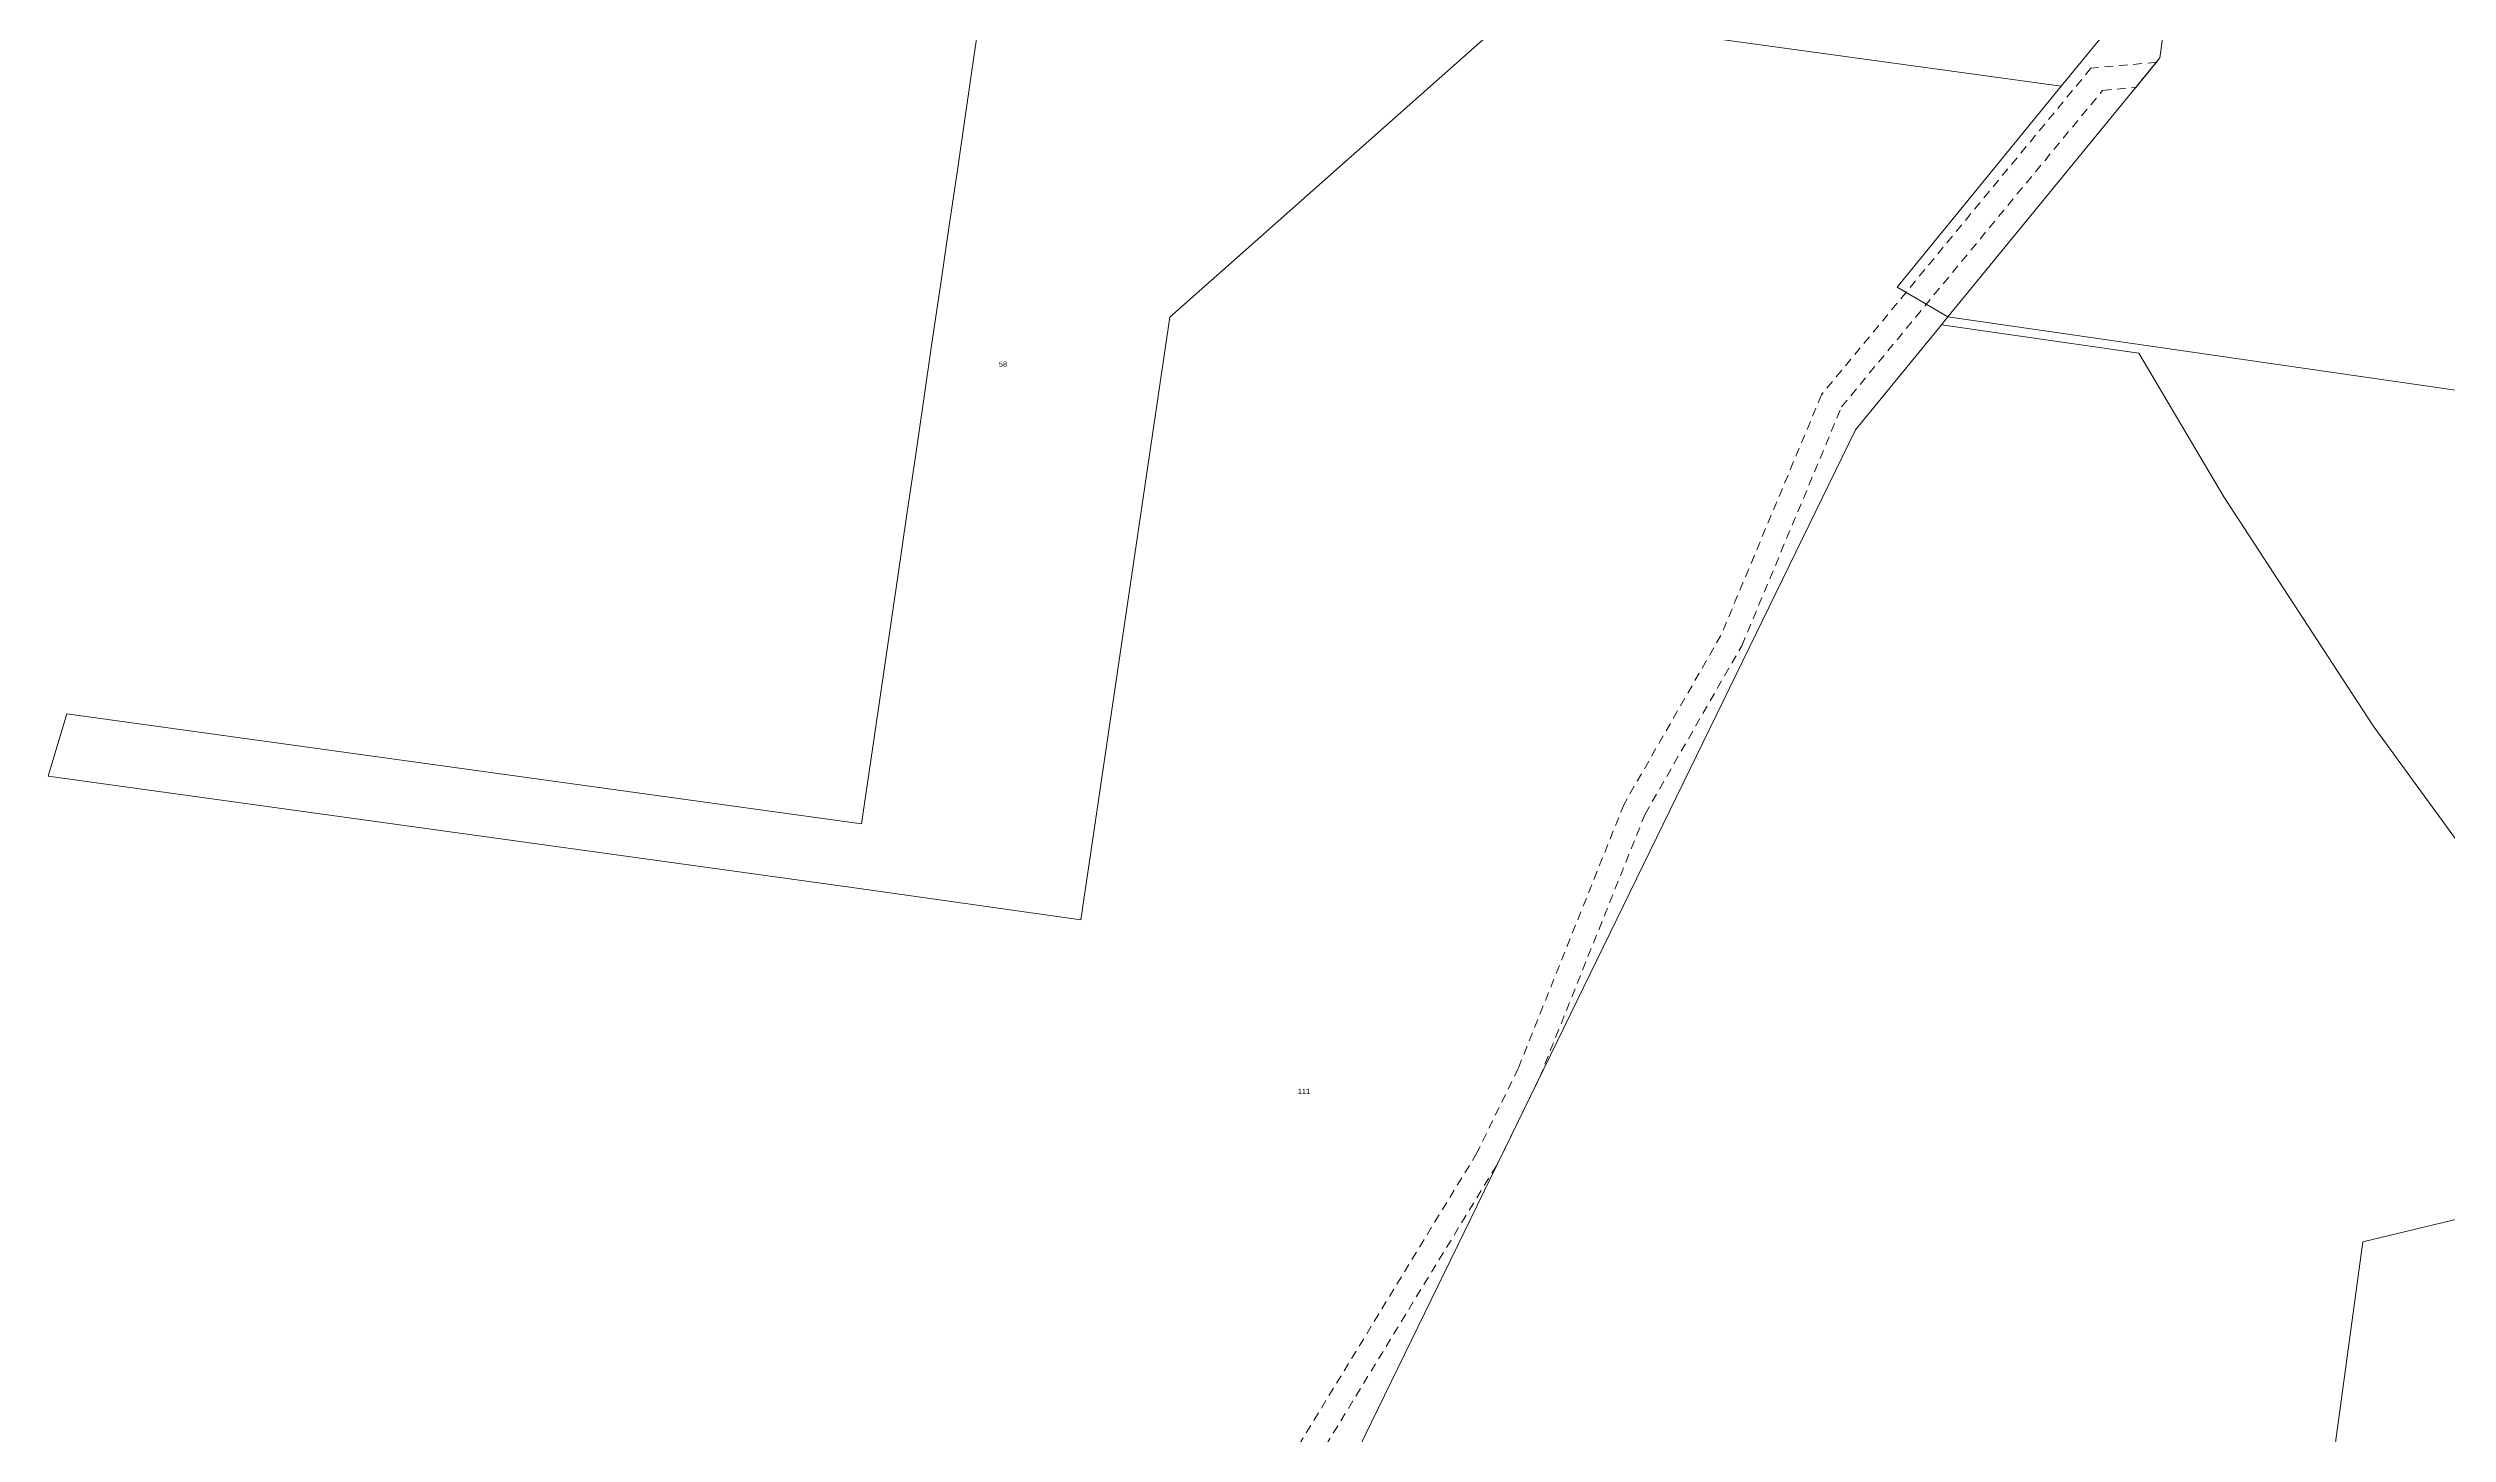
# Model space of a CAD drawing. Header units: metres. Extents: x 277863 to 282129, y 6130772 to 6135401.
# Drawn here: x 277863 to 278690, y 6132902 to 6133380 of the extents above; entities that cross this region are included whole.
import ezdxf

# ---------------------------------------------------------------- set-up
doc = ezdxf.new("R2010")
doc.units = ezdxf.units.M
doc.linetypes.add('Dash', pattern=[5, 3, -2])
for name, color, linetype, lineweight in [('Cadastre Easements_SP_EXT', 9, 'Continuous', 5), ('Cadastre Land Parcels_SP_EXT', 9, 'Continuous', 5), ('Cadastre Roads_SP_EXT', 9, 'Continuous', 5)]:
    doc.layers.add(name, color=color, linetype=linetype, lineweight=lineweight)
doc.styles.get("Standard").update_dxf_attribs({"font": 'arial.ttf'})

msp = doc.modelspace()

# ---------------------------------------------------------------- linework, layer by layer
at = {"layer": 'Cadastre Easements_SP_EXT', "linetype": 'Dash'}
msp.add_lwpolyline([(278295.46, 6132884.94), (278362.42, 6132994.79), (278376.94, 6133024.57), (278413.33, 6133115.46), (278446.69, 6133173.55), (278481.09, 6133255.9), (278571.05, 6133365.02), (278582.46, 6133366.04), (278589.56, 6133374.71), (278567, 6133372.68), (278474.17, 6133260.07), (278439.5, 6133177.1), (278406.11, 6133118.96), (278369.62, 6133027.81), (278355.39, 6132998.64), (278288, 6132888.07)], dxfattribs=at)
at = {"layer": 'Cadastre Land Parcels_SP_EXT', "linetype": 'Continuous'}
for points in [[(279198.24, 6133445.14), (279200.34, 6133459.99), (278759.35, 6133523.39), (278750.05, 6133524.73), (278614.07, 6133544.28), (278590.8, 6133376.22), (278589.56, 6133374.71), (278582.46, 6133366.04), (278580.68, 6133363.87), (278517.71, 6133286.95), (278814.27, 6133244.07), (279148.66, 6133195.37), (279162.6, 6133193.39), (279198.24, 6133445.14)], [(278660.69, 6132967.94), (278779.11, 6132996.46), (278719.72, 6133069.68), (278664.24, 6133145.91), (278612.83, 6133224.93), (278583.54, 6133274.4), (278515.5, 6133284.23), (278485.87, 6133247.95), (278312.14, 6132891.71), (278644.17, 6132846.53), (278660.69, 6132967.94)], [(278746.94, 6132769.85), (278779.11, 6132996.46), (278660.69, 6132967.94), (278644.17, 6132846.53), (278696.86, 6132839.36), (278688.66, 6132777.68), (278746.94, 6132769.85)]]:
    msp.add_lwpolyline(points, close=True, dxfattribs=at)
msp.add_lwpolyline([(278185.09, 6133397.29), (278182.17, 6133377.38), (278179.25, 6133357.47), (278176.33, 6133337.56), (278173.41, 6133317.65), (278170.49, 6133297.74), (278167.58, 6133277.83), (278164.66, 6133257.92), (278161.74, 6133238.01), (278158.82, 6133218.11), (278155.9, 6133198.2), (278152.91, 6133177.81), (278149.7, 6133155.91), (278146.49, 6133134.01), (278143.28, 6133112.11), (277869.44, 6133150.02), (277862.91, 6133128.58), (278140.07, 6133090.21), (278218.93, 6133079.07), (278249.53, 6133286.88), (278368.52, 6133392.32), (278556.8, 6133366.43), (278571.64, 6133384.59)], dxfattribs=at)
at = {"layer": 'Cadastre Roads_SP_EXT', "linetype": 'Continuous'}
for points in [[(278580.68, 6133363.87), (278590.8, 6133376.22), (278614.06, 6133544.28), (278605.71, 6133544.1), (278593.69, 6133543.84), (278590.93, 6133523.91), (278588.17, 6133503.98), (278585.41, 6133484.05), (278582.65, 6133464.11), (278579.89, 6133444.18), (278577.13, 6133424.25), (278574.38, 6133404.32), (278571.64, 6133384.59), (278556.8, 6133366.43), (278500.21, 6133297.16), (278507.74, 6133292.77), (278517.71, 6133286.95), (278580.68, 6133363.87)], [(278814.27, 6133244.07), (278517.71, 6133286.95), (278516.7, 6133285.71), (278515.5, 6133284.23), (278583.54, 6133274.4), (278612.83, 6133224.93), (278664.24, 6133145.91), (278719.72, 6133069.68), (278779.11, 6132996.46), (278814.27, 6133244.07)]]:
    msp.add_lwpolyline(points, close=True, dxfattribs=at)

# ---------------------------------------------------------------- texts
at = {"layer": 'Cadastre Land Parcels_SP_EXT'}
for s, p in [('58', (278190.66, 6133269.73)), ('111', (278293.69, 6133019))]:
    msp.add_text(s, height=1.8, dxfattribs=at).set_placement(p)

doc.saveas('drawing.dxf')
